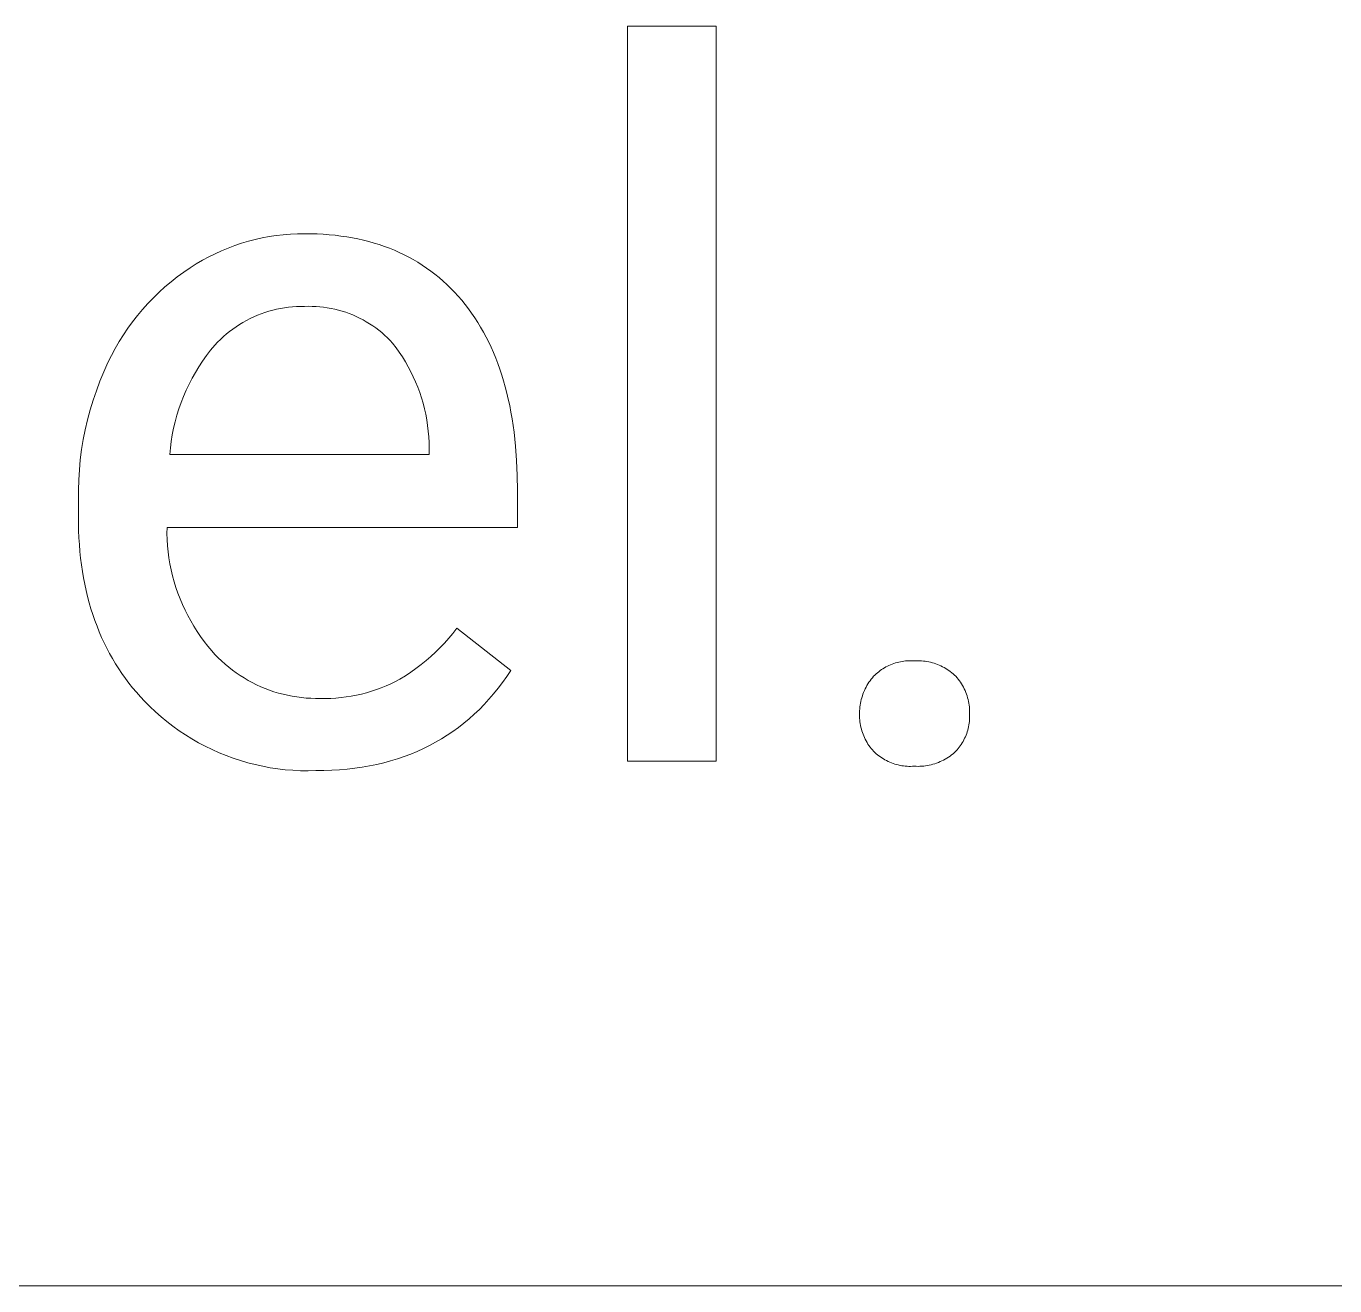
# Model space of a CAD drawing. Header units: millimetres. Extents: x 0 to 5466, y 0 to 3819.
# Drawn here: x 4187.9 to 4285.1, y 305.5 to 399.1 of the extents above; entities that cross this region are included whole.
import ezdxf

# ---------------------------------------------------------------- set-up
doc = ezdxf.new("R2010")
doc.units = ezdxf.units.MM
doc.header["$MEASUREMENT"] = 0
doc.layers.add('Domyślny', color=7, linetype='Continuous', true_color=0x000000)

msp = doc.modelspace()

# ---------------------------------------------------------------- linework, layer by layer
at = {"layer": 'Domyślny', "color": 18, "lineweight": 15, "true_color": 0x000000}
for p, q in [((4232.597, 344.519), (4232.597, 399.12)), ((4232.597, 399.12), (4239.168, 399.12)), ((4239.168, 399.12), (4239.168, 344.519)), ((4203.909, 382.988), (4204.416, 383.139)), ((4204.416, 383.139), (4204.928, 383.272)), ((4204.928, 383.272), (4205.444, 383.388)), ((4205.444, 383.388), (4205.965, 383.486)), ((4205.965, 383.486), (4206.488, 383.565)), ((4206.488, 383.565), (4207.013, 383.627)), ((4207.013, 383.627), (4207.541, 383.67)), ((4207.541, 383.67), (4208.069, 383.696)), ((4208.069, 383.696), (4208.598, 383.703)), ((4208.598, 383.703), (4209.064, 383.698)), ((4209.064, 383.698), (4209.524, 383.683)), ((4209.524, 383.683), (4209.976, 383.659)), ((4209.976, 383.659), (4210.422, 383.626)), ((4210.422, 383.626), (4210.862, 383.583)), ((4210.862, 383.583), (4211.295, 383.53)), ((4211.295, 383.53), (4211.721, 383.467)), ((4211.721, 383.467), (4212.141, 383.395)), ((4212.141, 383.395), (4212.554, 383.313)), ((4212.554, 383.313), (4212.961, 383.222)), ((4212.961, 383.222), (4213.361, 383.12)), ((4213.361, 383.12), (4213.755, 383.01)), ((4201.467, 381.976), (4201.941, 382.212)), ((4201.941, 382.212), (4202.423, 382.431)), ((4202.423, 382.431), (4202.912, 382.634)), ((4202.912, 382.634), (4203.407, 382.82)), ((4203.407, 382.82), (4203.909, 382.988)), ((4213.755, 383.01), (4214.142, 382.889)), ((4214.142, 382.889), (4214.523, 382.759)), ((4214.523, 382.759), (4214.897, 382.619)), ((4214.897, 382.619), (4215.264, 382.47)), ((4215.264, 382.47), (4215.625, 382.31)), ((4215.625, 382.31), (4215.98, 382.141)), ((4200.099, 381.173), (4200.546, 381.456)), ((4200.546, 381.456), (4201.002, 381.724)), ((4201.002, 381.724), (4201.467, 381.976)), ((4215.98, 382.141), (4216.328, 381.963)), ((4216.328, 381.963), (4216.669, 381.774)), ((4216.669, 381.774), (4217.005, 381.576)), ((4217.005, 381.576), (4217.333, 381.368)), ((4217.333, 381.368), (4217.655, 381.15)), ((4198.67, 380.127), (4199.134, 380.492)), ((4199.134, 380.492), (4199.611, 380.841)), ((4199.611, 380.841), (4200.099, 381.173)), ((4217.655, 381.15), (4217.971, 380.923)), ((4217.971, 380.923), (4218.28, 380.686)), ((4218.28, 380.686), (4218.583, 380.439)), ((4218.583, 380.439), (4218.879, 380.182)), ((4197.356, 378.94), (4197.781, 379.351)), ((4197.781, 379.351), (4198.218, 379.747)), ((4198.218, 379.747), (4198.67, 380.127)), ((4218.879, 380.182), (4219.169, 379.916)), ((4219.169, 379.916), (4219.453, 379.64)), ((4219.453, 379.64), (4219.73, 379.354)), ((4219.73, 379.354), (4220.001, 379.058)), ((4196.552, 378.076), (4196.947, 378.515)), ((4196.947, 378.515), (4197.356, 378.94)), ((4207.7, 378.268), (4207.401, 378.238)), ((4207.999, 378.288), (4207.7, 378.268)), ((4208.299, 378.298), (4207.999, 378.288)), ((4208.598, 378.297), (4208.299, 378.298)), ((4208.88, 378.306), (4208.598, 378.297)), ((4209.161, 378.304), (4208.88, 378.306)), ((4209.442, 378.294), (4209.161, 378.304)), ((4209.723, 378.273), (4209.442, 378.294)), ((4210.003, 378.243), (4209.723, 378.273)), ((4220.001, 379.058), (4220.265, 378.752)), ((4220.265, 378.752), (4220.52, 378.441)), ((4220.52, 378.441), (4220.767, 378.121)), ((4195.809, 377.158), (4196.173, 377.623)), ((4196.173, 377.623), (4196.552, 378.076)), ((4204.54, 377.392), (4204.273, 377.255)), ((4204.811, 377.52), (4204.54, 377.392)), ((4205.086, 377.639), (4204.811, 377.52)), ((4205.366, 377.748), (4205.086, 377.639)), ((4205.648, 377.847), (4205.366, 377.748)), ((4205.935, 377.937), (4205.648, 377.847)), ((4206.223, 378.017), (4205.935, 377.937)), ((4206.515, 378.087), (4206.223, 378.017)), ((4206.809, 378.148), (4206.515, 378.087)), ((4207.104, 378.198), (4206.809, 378.148)), ((4207.401, 378.238), (4207.104, 378.198)), ((4210.282, 378.204), (4210.003, 378.243)), ((4210.559, 378.155), (4210.282, 378.204)), ((4210.834, 378.097), (4210.559, 378.155)), ((4211.107, 378.029), (4210.834, 378.097)), ((4211.378, 377.952), (4211.107, 378.029)), ((4211.646, 377.866), (4211.378, 377.952)), ((4211.911, 377.771), (4211.646, 377.866)), ((4212.172, 377.667), (4211.911, 377.771)), ((4212.43, 377.554), (4212.172, 377.667)), ((4212.684, 377.433), (4212.43, 377.554)), ((4212.934, 377.302), (4212.684, 377.433)), ((4213.179, 377.164), (4212.934, 377.302)), ((4220.767, 378.121), (4221.006, 377.793)), ((4221.006, 377.793), (4221.237, 377.456)), ((4221.237, 377.456), (4221.46, 377.111)), ((4195.131, 376.191), (4195.462, 376.68)), ((4195.462, 376.68), (4195.809, 377.158)), ((4203.018, 376.439), (4202.784, 376.25)), ((4203.257, 376.619), (4203.018, 376.439)), ((4203.503, 376.791), (4203.257, 376.619)), ((4203.754, 376.954), (4203.503, 376.791)), ((4204.011, 377.109), (4203.754, 376.954)), ((4204.273, 377.255), (4204.011, 377.109)), ((4213.419, 377.017), (4213.179, 377.164)), ((4213.654, 376.862), (4213.419, 377.017)), ((4213.883, 376.699), (4213.654, 376.862)), ((4214.107, 376.529), (4213.883, 376.699)), ((4214.325, 376.35), (4214.107, 376.529)), ((4214.537, 376.165), (4214.325, 376.35)), ((4221.46, 377.111), (4221.675, 376.758)), ((4221.675, 376.758), (4221.882, 376.396)), ((4221.882, 376.396), (4222.08, 376.026)), ((4194.522, 375.18), (4194.818, 375.691)), ((4194.818, 375.691), (4195.131, 376.191)), ((4201.919, 375.421), (4201.604, 375.037)), ((4202.125, 375.64), (4201.919, 375.421)), ((4202.338, 375.851), (4202.125, 375.64)), ((4202.558, 376.054), (4202.338, 375.851)), ((4202.784, 376.25), (4202.558, 376.054)), ((4214.742, 375.973), (4214.537, 376.165)), ((4214.941, 375.773), (4214.742, 375.973)), ((4215.132, 375.567), (4214.941, 375.773)), ((4215.387, 375.233), (4215.132, 375.567)), ((4222.08, 376.026), (4222.271, 375.647)), ((4222.271, 375.647), (4222.453, 375.26)), ((4193.984, 374.129), (4194.244, 374.659)), ((4194.244, 374.659), (4194.522, 375.18)), ((4201.302, 374.642), (4201.015, 374.237)), ((4201.604, 375.037), (4201.302, 374.642)), ((4215.631, 374.891), (4215.387, 375.233)), ((4215.864, 374.541), (4215.631, 374.891)), ((4216.084, 374.183), (4215.864, 374.541)), ((4222.453, 375.26), (4222.627, 374.864)), ((4222.627, 374.864), (4222.794, 374.46)), ((4222.794, 374.46), (4222.952, 374.048)), ((4193.386, 372.745), (4193.674, 373.442)), ((4193.674, 373.442), (4193.984, 374.129)), ((4200.483, 373.398), (4200.24, 372.965)), ((4200.742, 373.822), (4200.483, 373.398)), ((4201.015, 374.237), (4200.742, 373.822)), ((4216.292, 373.818), (4216.084, 374.183)), ((4216.488, 373.447), (4216.292, 373.818)), ((4216.672, 373.069), (4216.488, 373.447)), ((4222.952, 374.048), (4223.101, 373.627)), ((4223.101, 373.627), (4223.243, 373.197)), ((4193.121, 372.039), (4193.386, 372.745)), ((4200.011, 372.523), (4199.798, 372.075)), ((4200.24, 372.965), (4200.011, 372.523)), ((4216.843, 372.685), (4216.672, 373.069)), ((4217.001, 372.295), (4216.843, 372.685)), ((4223.243, 373.197), (4223.377, 372.76)), ((4223.377, 372.76), (4223.503, 372.314)), ((4192.88, 371.325), (4193.121, 372.039)), ((4199.601, 371.618), (4199.42, 371.156)), ((4199.798, 372.075), (4199.601, 371.618)), ((4217.145, 371.901), (4217.001, 372.295)), ((4217.277, 371.502), (4217.145, 371.901)), ((4217.395, 371.099), (4217.277, 371.502)), ((4223.503, 372.314), (4223.62, 371.859)), ((4223.62, 371.859), (4223.73, 371.396)), ((4192.467, 369.875), (4192.662, 370.604)), ((4192.662, 370.604), (4192.88, 371.325)), ((4199.255, 370.687), (4199.107, 370.213)), ((4199.42, 371.156), (4199.255, 370.687)), ((4217.499, 370.692), (4217.395, 371.099)), ((4217.59, 370.281), (4217.499, 370.692)), ((4223.73, 371.396), (4223.831, 370.925)), ((4223.831, 370.925), (4223.924, 370.445)), ((4192.297, 369.141), (4192.467, 369.875)), ((4198.975, 369.734), (4198.86, 369.251)), ((4199.107, 370.213), (4198.975, 369.734)), ((4217.667, 369.868), (4217.59, 370.281)), ((4217.731, 369.453), (4217.667, 369.868)), ((4223.924, 370.445), (4224.009, 369.956)), ((4224.009, 369.956), (4224.086, 369.46)), ((4192.15, 368.402), (4192.297, 369.141)), ((4198.762, 368.763), (4198.681, 368.273)), ((4198.86, 369.251), (4198.762, 368.763)), ((4217.78, 369.036), (4217.731, 369.453)), ((4217.815, 368.617), (4217.78, 369.036)), ((4217.837, 368.197), (4217.815, 368.617)), ((4224.086, 369.46), (4224.155, 368.955)), ((4224.155, 368.955), (4224.269, 367.919)), ((4191.929, 366.91), (4192.028, 367.658)), ((4192.028, 367.658), (4192.15, 368.402)), ((4198.617, 367.781), (4198.57, 367.286)), ((4198.681, 368.273), (4198.617, 367.781)), ((4217.844, 367.777), (4217.837, 368.197)), ((4217.844, 367.286), (4217.844, 367.777)), ((4224.269, 367.919), (4224.35, 366.85)), ((4191.856, 366.16), (4191.929, 366.91)), ((4198.57, 367.286), (4217.844, 367.286)), ((4224.35, 366.85), (4224.398, 365.747)), ((4191.806, 365.408), (4191.856, 366.16)), ((4224.398, 365.747), (4224.414, 364.611)), ((4191.781, 363.901), (4191.782, 364.655)), ((4191.782, 364.655), (4191.806, 365.408)), ((4191.781, 362.699), (4191.781, 363.901)), ((4224.414, 364.611), (4224.414, 361.88)), ((4191.786, 362.165), (4191.781, 362.699)), ((4191.801, 361.638), (4191.786, 362.165)), ((4198.37, 361.88), (4198.369, 361.427)), ((4224.414, 361.88), (4198.37, 361.88)), ((4191.825, 361.117), (4191.801, 361.638)), ((4191.858, 360.603), (4191.825, 361.117)), ((4198.369, 361.427), (4198.383, 360.973)), ((4198.383, 360.973), (4198.412, 360.52)), ((4191.901, 360.096), (4191.858, 360.603)), ((4191.954, 359.596), (4191.901, 360.096)), ((4198.412, 360.52), (4198.456, 360.069)), ((4198.456, 360.069), (4198.515, 359.619)), ((4192.016, 359.102), (4191.954, 359.596)), ((4192.088, 358.615), (4192.016, 359.102)), ((4198.515, 359.619), (4198.589, 359.171)), ((4198.589, 359.171), (4198.679, 358.727)), ((4192.17, 358.135), (4192.088, 358.615)), ((4192.261, 357.662), (4192.17, 358.135)), ((4198.679, 358.727), (4198.783, 358.285)), ((4198.783, 358.285), (4198.901, 357.847)), ((4198.901, 357.847), (4199.035, 357.413)), ((4192.362, 357.195), (4192.261, 357.662)), ((4192.472, 356.735), (4192.362, 357.195)), ((4199.035, 357.413), (4199.182, 356.984)), ((4199.182, 356.984), (4199.344, 356.561)), ((4192.592, 356.282), (4192.472, 356.735)), ((4192.722, 355.836), (4192.592, 356.282)), ((4199.344, 356.561), (4199.52, 356.142)), ((4199.52, 356.142), (4199.71, 355.73)), ((4192.861, 355.397), (4192.722, 355.836)), ((4193.01, 354.964), (4192.861, 355.397)), ((4193.168, 354.539), (4193.01, 354.964)), ((4199.71, 355.73), (4199.914, 355.325)), ((4199.914, 355.325), (4200.131, 354.926)), ((4200.131, 354.926), (4200.361, 354.535)), ((4193.336, 354.12), (4193.168, 354.539)), ((4193.514, 353.708), (4193.336, 354.12)), ((4200.361, 354.535), (4200.604, 354.152)), ((4200.604, 354.152), (4200.86, 353.778)), ((4219.305, 353.644), (4219.609, 354.008)), ((4219.609, 354.008), (4219.901, 354.382)), ((4219.901, 354.382), (4223.923, 351.251)), ((4193.701, 353.302), (4193.514, 353.708)), ((4193.898, 352.904), (4193.701, 353.302)), ((4200.86, 353.778), (4201.128, 353.412)), ((4201.128, 353.412), (4201.408, 353.055)), ((4201.408, 353.055), (4201.7, 352.707)), ((4218.662, 352.946), (4218.989, 353.289)), ((4218.989, 353.289), (4219.305, 353.644)), ((4194.104, 352.513), (4193.898, 352.904)), ((4194.32, 352.128), (4194.104, 352.513)), ((4194.545, 351.75), (4194.32, 352.128)), ((4201.7, 352.707), (4201.935, 352.449)), ((4201.935, 352.449), (4202.179, 352.198)), ((4202.179, 352.198), (4202.431, 351.955)), ((4217.615, 351.981), (4217.974, 352.291)), ((4217.974, 352.291), (4218.323, 352.613)), ((4218.323, 352.613), (4218.662, 352.946)), ((4194.781, 351.379), (4194.545, 351.75)), ((4195.025, 351.015), (4194.781, 351.379)), ((4202.431, 351.955), (4202.691, 351.722)), ((4202.691, 351.722), (4202.958, 351.497)), ((4202.958, 351.497), (4203.233, 351.281)), ((4203.233, 351.281), (4203.515, 351.074)), ((4203.515, 351.074), (4203.804, 350.878)), ((4216.083, 350.862), (4216.48, 351.123)), ((4216.48, 351.123), (4216.867, 351.397)), ((4216.867, 351.397), (4217.246, 351.683)), ((4217.246, 351.683), (4217.615, 351.981)), ((4223.923, 351.251), (4223.616, 350.795)), ((4251.055, 350.993), (4251.151, 351.078)), ((4251.151, 351.078), (4251.251, 351.159)), ((4251.251, 351.159), (4251.353, 351.237)), ((4251.353, 351.237), (4251.458, 351.312)), ((4251.458, 351.312), (4251.565, 351.382)), ((4251.565, 351.382), (4251.674, 351.449)), ((4251.674, 351.449), (4251.786, 351.513)), ((4251.786, 351.513), (4251.9, 351.572)), ((4251.9, 351.572), (4252.016, 351.628)), ((4252.016, 351.628), (4252.133, 351.679)), ((4252.133, 351.679), (4252.252, 351.727)), ((4252.252, 351.727), (4252.373, 351.771)), ((4252.373, 351.771), (4252.495, 351.81)), ((4252.495, 351.81), (4252.619, 351.845)), ((4252.619, 351.845), (4252.744, 351.876)), ((4252.744, 351.876), (4252.869, 351.903)), ((4252.869, 351.903), (4252.996, 351.925)), ((4252.996, 351.925), (4253.123, 351.944)), ((4253.123, 351.944), (4253.25, 351.957)), ((4253.25, 351.957), (4253.378, 351.967)), ((4253.378, 351.967), (4253.507, 351.972)), ((4253.507, 351.972), (4253.635, 351.973)), ((4253.635, 351.973), (4253.764, 351.969)), ((4253.764, 351.969), (4253.892, 351.961)), ((4253.892, 351.961), (4254.028, 351.968)), ((4254.028, 351.968), (4254.163, 351.97)), ((4254.163, 351.97), (4254.299, 351.968)), ((4254.299, 351.968), (4254.435, 351.961)), ((4254.435, 351.961), (4254.571, 351.95)), ((4254.571, 351.95), (4254.706, 351.934)), ((4254.706, 351.934), (4254.84, 351.913)), ((4254.84, 351.913), (4254.974, 351.888)), ((4254.974, 351.888), (4255.107, 351.858)), ((4255.107, 351.858), (4255.238, 351.824)), ((4255.238, 351.824), (4255.369, 351.786)), ((4255.369, 351.786), (4255.498, 351.743)), ((4255.498, 351.743), (4255.625, 351.695)), ((4255.625, 351.695), (4255.751, 351.644)), ((4255.751, 351.644), (4255.875, 351.588)), ((4255.875, 351.588), (4255.997, 351.528)), ((4255.997, 351.528), (4256.117, 351.464)), ((4256.117, 351.464), (4256.235, 351.396)), ((4256.235, 351.396), (4256.35, 351.324)), ((4256.35, 351.324), (4256.463, 351.248)), ((4256.463, 351.248), (4256.573, 351.169)), ((4256.573, 351.169), (4256.681, 351.086)), ((4256.681, 351.086), (4256.786, 350.999)), ((4195.28, 350.658), (4195.025, 351.015)), ((4195.544, 350.308), (4195.28, 350.658)), ((4195.817, 349.965), (4195.544, 350.308)), ((4203.804, 350.878), (4204.1, 350.691)), ((4204.1, 350.691), (4204.401, 350.514)), ((4204.401, 350.514), (4204.709, 350.347)), ((4204.709, 350.347), (4205.021, 350.191)), ((4205.021, 350.191), (4205.339, 350.045)), ((4214.286, 349.959), (4214.642, 350.106)), ((4214.642, 350.106), (4214.993, 350.264)), ((4214.993, 350.264), (4215.339, 350.433)), ((4215.339, 350.433), (4215.678, 350.614)), ((4215.678, 350.614), (4216.083, 350.862)), ((4223.3, 350.352), (4222.974, 349.924)), ((4223.616, 350.795), (4223.3, 350.352)), ((4250.311, 350.007), (4250.379, 350.13)), ((4250.379, 350.13), (4250.451, 350.251)), ((4250.451, 350.251), (4250.527, 350.369)), ((4250.527, 350.369), (4250.607, 350.485)), ((4250.607, 350.485), (4250.691, 350.598)), ((4250.691, 350.598), (4250.779, 350.708)), ((4250.779, 350.708), (4250.87, 350.815)), ((4250.87, 350.815), (4250.961, 350.906)), ((4250.961, 350.906), (4251.055, 350.993)), ((4256.786, 350.999), (4256.887, 350.908)), ((4256.887, 350.908), (4256.986, 350.815)), ((4256.986, 350.815), (4257.077, 350.708)), ((4257.077, 350.708), (4257.165, 350.599)), ((4257.165, 350.599), (4257.249, 350.486)), ((4257.249, 350.486), (4257.329, 350.37)), ((4257.329, 350.37), (4257.405, 350.252)), ((4257.405, 350.252), (4257.477, 350.131)), ((4257.477, 350.131), (4257.545, 350.008)), ((4196.1, 349.628), (4195.817, 349.965)), ((4196.393, 349.299), (4196.1, 349.628)), ((4196.695, 348.976), (4196.393, 349.299)), ((4205.339, 350.045), (4205.662, 349.91)), ((4205.662, 349.91), (4205.989, 349.787)), ((4205.989, 349.787), (4206.319, 349.674)), ((4206.319, 349.674), (4206.654, 349.572)), ((4206.654, 349.572), (4206.992, 349.482)), ((4206.992, 349.482), (4207.332, 349.403)), ((4207.332, 349.403), (4207.675, 349.336)), ((4207.675, 349.336), (4208.02, 349.28)), ((4208.02, 349.28), (4208.367, 349.236)), ((4208.367, 349.236), (4208.715, 349.203)), ((4208.715, 349.203), (4209.064, 349.183)), ((4209.064, 349.183), (4209.414, 349.174)), ((4209.414, 349.174), (4209.763, 349.177)), ((4209.763, 349.177), (4210.148, 349.172)), ((4210.148, 349.172), (4210.533, 349.179)), ((4210.533, 349.179), (4210.918, 349.2)), ((4210.918, 349.2), (4211.301, 349.234)), ((4211.301, 349.234), (4211.683, 349.28)), ((4211.683, 349.28), (4212.064, 349.34)), ((4212.064, 349.34), (4212.442, 349.412)), ((4212.442, 349.412), (4212.818, 349.496)), ((4212.818, 349.496), (4213.19, 349.594)), ((4213.19, 349.594), (4213.559, 349.703)), ((4213.559, 349.703), (4213.925, 349.825)), ((4213.925, 349.825), (4214.286, 349.959)), ((4222.294, 349.111), (4221.94, 348.726)), ((4222.639, 349.51), (4222.294, 349.111)), ((4222.974, 349.924), (4222.639, 349.51)), ((4249.926, 348.953), (4249.958, 349.09)), ((4249.958, 349.09), (4249.995, 349.226)), ((4249.995, 349.226), (4250.036, 349.36)), ((4250.036, 349.36), (4250.082, 349.493)), ((4250.082, 349.493), (4250.133, 349.625)), ((4250.133, 349.625), (4250.188, 349.754)), ((4250.188, 349.754), (4250.247, 349.882)), ((4250.247, 349.882), (4250.311, 350.007)), ((4257.545, 350.008), (4257.608, 349.883)), ((4257.608, 349.883), (4257.667, 349.755)), ((4257.667, 349.755), (4257.721, 349.625)), ((4257.721, 349.625), (4257.771, 349.494)), ((4257.771, 349.494), (4257.816, 349.361)), ((4257.816, 349.361), (4257.857, 349.226)), ((4257.857, 349.226), (4257.892, 349.09)), ((4257.892, 349.09), (4257.923, 348.953)), ((4197.093, 348.574), (4196.695, 348.976)), ((4197.504, 348.185), (4197.093, 348.574)), ((4197.929, 347.81), (4197.504, 348.185)), ((4221.577, 348.356), (4221.204, 348)), ((4221.94, 348.726), (4221.577, 348.356)), ((4249.832, 348.116), (4249.836, 348.257)), ((4249.833, 347.975), (4249.832, 348.116)), ((4249.836, 348.257), (4249.844, 348.397)), ((4249.844, 348.397), (4249.858, 348.537)), ((4249.858, 348.537), (4249.876, 348.677)), ((4249.876, 348.677), (4249.898, 348.815)), ((4249.898, 348.815), (4249.926, 348.953)), ((4257.923, 348.953), (4257.95, 348.815)), ((4257.95, 348.815), (4257.971, 348.676)), ((4257.971, 348.676), (4257.988, 348.537)), ((4257.988, 348.537), (4257.999, 348.397)), ((4257.999, 348.397), (4258.006, 348.256)), ((4258.008, 348.116), (4258.005, 347.975)), ((4258.006, 348.256), (4258.008, 348.116)), ((4198.365, 347.45), (4197.929, 347.81)), ((4198.813, 347.105), (4198.365, 347.45)), ((4220.429, 347.331), (4220.027, 347.019)), ((4220.821, 347.658), (4220.429, 347.331)), ((4221.204, 348), (4220.821, 347.658)), ((4249.833, 347.839), (4249.833, 347.975)), ((4249.837, 347.703), (4249.833, 347.839)), ((4249.847, 347.568), (4249.837, 347.703)), ((4249.861, 347.432), (4249.847, 347.568)), ((4249.879, 347.298), (4249.861, 347.432)), ((4249.903, 347.164), (4249.879, 347.298)), ((4249.93, 347.031), (4249.903, 347.164)), ((4257.952, 347.199), (4257.928, 347.071)), ((4257.972, 347.327), (4257.952, 347.199)), ((4257.987, 347.456), (4257.972, 347.327)), ((4257.998, 347.586), (4257.987, 347.456)), ((4258.005, 347.715), (4257.998, 347.586)), ((4258.005, 347.975), (4258.007, 347.845)), ((4258.007, 347.845), (4258.005, 347.715)), ((4199.273, 346.775), (4198.813, 347.105)), ((4199.744, 346.461), (4199.273, 346.775)), ((4200.225, 346.163), (4199.744, 346.461)), ((4219.196, 346.437), (4218.766, 346.168)), ((4219.617, 346.721), (4219.196, 346.437)), ((4220.027, 347.019), (4219.617, 346.721)), ((4249.963, 346.898), (4249.93, 347.031)), ((4250, 346.768), (4249.963, 346.898)), ((4250.042, 346.638), (4250, 346.768)), ((4250.088, 346.51), (4250.042, 346.638)), ((4250.138, 346.384), (4250.088, 346.51)), ((4250.193, 346.259), (4250.138, 346.384)), ((4250.252, 346.137), (4250.193, 346.259)), ((4257.639, 346.21), (4257.582, 346.094)), ((4257.693, 346.329), (4257.639, 346.21)), ((4257.742, 346.449), (4257.693, 346.329)), ((4257.788, 346.571), (4257.742, 346.449)), ((4257.829, 346.694), (4257.788, 346.571)), ((4257.866, 346.818), (4257.829, 346.694)), ((4257.899, 346.944), (4257.866, 346.818)), ((4257.928, 347.071), (4257.899, 346.944)), ((4200.716, 345.881), (4200.225, 346.163)), ((4201.216, 345.616), (4200.716, 345.881)), ((4201.725, 345.368), (4201.216, 345.616)), ((4202.241, 345.138), (4201.725, 345.368)), ((4216.953, 345.236), (4216.476, 345.04)), ((4217.42, 345.447), (4216.953, 345.236)), ((4217.878, 345.673), (4217.42, 345.447)), ((4218.327, 345.913), (4217.878, 345.673)), ((4218.766, 346.168), (4218.327, 345.913)), ((4250.316, 346.017), (4250.252, 346.137)), ((4250.383, 345.898), (4250.316, 346.017)), ((4250.455, 345.783), (4250.383, 345.898)), ((4250.53, 345.67), (4250.455, 345.783)), ((4250.61, 345.559), (4250.53, 345.67)), ((4250.693, 345.452), (4250.61, 345.559)), ((4250.78, 345.347), (4250.693, 345.452)), ((4250.87, 345.245), (4250.78, 345.347)), ((4250.967, 345.154), (4250.87, 345.245)), ((4256.986, 345.245), (4256.881, 345.151)), ((4257.073, 345.342), (4256.986, 345.245)), ((4257.156, 345.442), (4257.073, 345.342)), ((4257.236, 345.544), (4257.156, 345.442)), ((4257.313, 345.649), (4257.236, 345.544)), ((4257.385, 345.757), (4257.313, 345.649)), ((4257.455, 345.867), (4257.385, 345.757)), ((4257.52, 345.979), (4257.455, 345.867)), ((4257.582, 346.094), (4257.52, 345.979)), ((4202.766, 344.925), (4202.241, 345.138)), ((4203.297, 344.73), (4202.766, 344.925)), ((4203.834, 344.552), (4203.297, 344.73)), ((4204.378, 344.394), (4203.834, 344.552)), ((4204.926, 344.253), (4204.378, 344.394)), ((4205.478, 344.131), (4204.926, 344.253)), ((4213.949, 344.274), (4213.415, 344.165)), ((4214.473, 344.398), (4213.949, 344.274)), ((4214.988, 344.537), (4214.473, 344.398)), ((4215.493, 344.69), (4214.988, 344.537)), ((4215.989, 344.858), (4215.493, 344.69)), ((4216.476, 345.04), (4215.989, 344.858)), ((4239.168, 344.519), (4232.597, 344.519)), ((4251.066, 345.065), (4250.967, 345.154)), ((4251.168, 344.981), (4251.066, 345.065)), ((4251.273, 344.899), (4251.168, 344.981)), ((4251.38, 344.822), (4251.273, 344.899)), ((4251.49, 344.748), (4251.38, 344.822)), ((4251.603, 344.678), (4251.49, 344.748)), ((4251.718, 344.611), (4251.603, 344.678)), ((4251.835, 344.549), (4251.718, 344.611)), ((4251.955, 344.491), (4251.835, 344.549)), ((4252.076, 344.437), (4251.955, 344.491)), ((4252.199, 344.386), (4252.076, 344.437)), ((4252.323, 344.341), (4252.199, 344.386)), ((4252.449, 344.299), (4252.323, 344.341)), ((4252.577, 344.262), (4252.449, 344.299)), ((4252.705, 344.229), (4252.577, 344.262)), ((4252.835, 344.201), (4252.705, 344.229)), ((4255.149, 344.248), (4255.012, 344.217)), ((4255.285, 344.284), (4255.149, 344.248)), ((4255.42, 344.325), (4255.285, 344.284)), ((4255.553, 344.37), (4255.42, 344.325)), ((4255.685, 344.42), (4255.553, 344.37)), ((4255.815, 344.475), (4255.685, 344.42)), ((4255.943, 344.533), (4255.815, 344.475)), ((4256.069, 344.596), (4255.943, 344.533)), ((4256.193, 344.663), (4256.069, 344.596)), ((4256.314, 344.735), (4256.193, 344.663)), ((4256.433, 344.81), (4256.314, 344.735)), ((4256.55, 344.89), (4256.433, 344.81)), ((4256.663, 344.973), (4256.55, 344.89)), ((4256.774, 345.06), (4256.663, 344.973)), ((4256.881, 345.151), (4256.774, 345.06)), ((4206.035, 344.028), (4205.478, 344.131)), ((4206.594, 343.944), (4206.035, 344.028)), ((4207.157, 343.878), (4206.594, 343.944)), ((4207.721, 343.832), (4207.157, 343.878)), ((4208.286, 343.805), (4207.721, 343.832)), ((4208.852, 343.797), (4208.286, 343.805)), ((4209.417, 343.808), (4208.852, 343.797)), ((4210.017, 343.815), (4209.417, 343.808)), ((4210.607, 343.837), (4210.017, 343.815)), ((4211.187, 343.873), (4210.607, 343.837)), ((4211.758, 343.924), (4211.187, 343.873)), ((4212.32, 343.99), (4211.758, 343.924)), ((4212.873, 344.07), (4212.32, 343.99)), ((4213.415, 344.165), (4212.873, 344.07)), ((4252.966, 344.177), (4252.835, 344.201)), ((4253.097, 344.157), (4252.966, 344.177)), ((4253.229, 344.142), (4253.097, 344.157)), ((4253.361, 344.132), (4253.229, 344.142)), ((4253.494, 344.126), (4253.361, 344.132)), ((4253.626, 344.124), (4253.494, 344.126)), ((4253.759, 344.128), (4253.626, 344.124)), ((4253.892, 344.135), (4253.759, 344.128)), ((4254.032, 344.129), (4253.892, 344.135)), ((4254.173, 344.127), (4254.032, 344.129)), ((4254.314, 344.13), (4254.173, 344.127)), ((4254.455, 344.138), (4254.314, 344.13)), ((4254.595, 344.15), (4254.455, 344.138)), ((4254.735, 344.168), (4254.595, 344.15)), ((4254.874, 344.19), (4254.735, 344.168)), ((4255.012, 344.217), (4254.874, 344.19)), ((3400.106, 305.53), (5465.587, 305.53))]:
    msp.add_line(p, q, dxfattribs=at)

doc.saveas('drawing.dxf')
